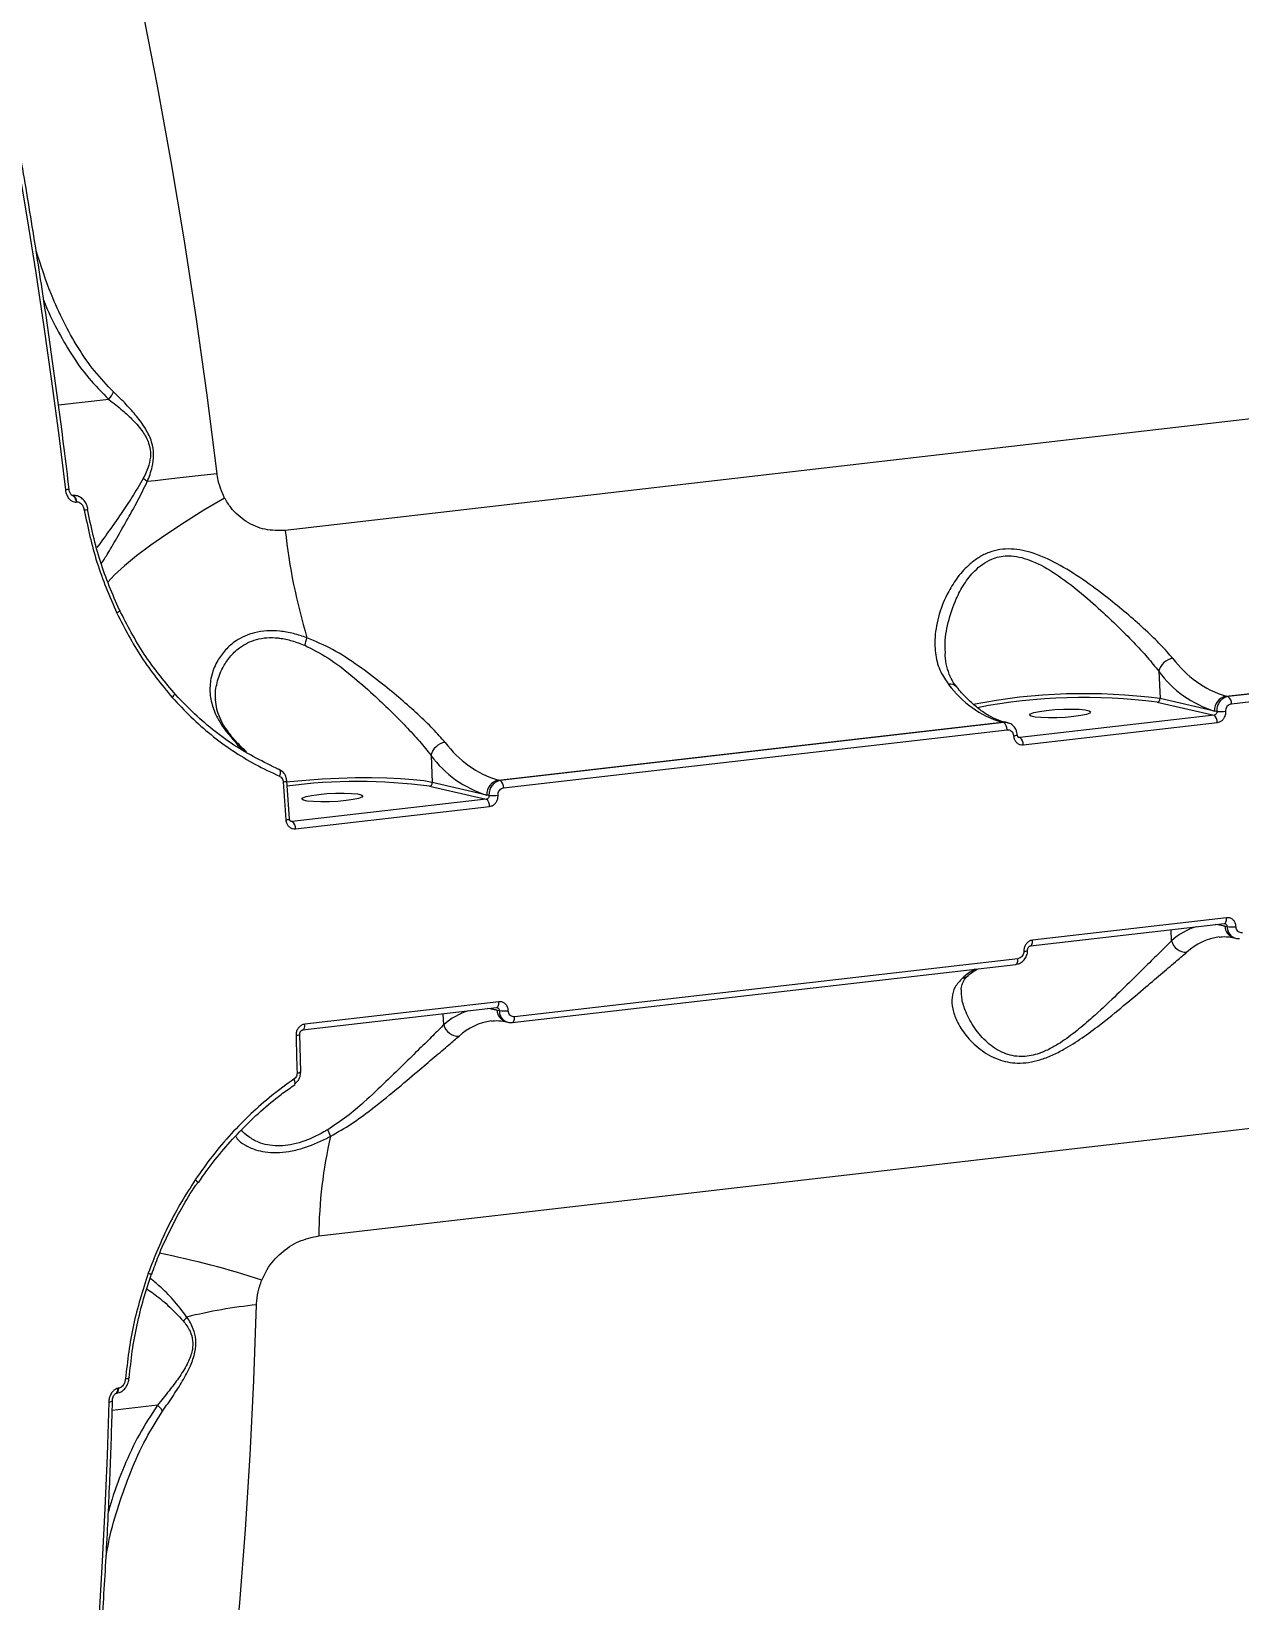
# Model space of a CAD drawing. Header units: millimetres. Extents: x -7447 to 8662, y -5576 to 6370.
# Drawn here: x 2557 to 2735, y -2158.6 to -1927.5 of the extents above; entities that cross this region are included whole.
import ezdxf

# ---------------------------------------------------------------- set-up
doc = ezdxf.new("R2010")
doc.units = ezdxf.units.MM
doc.layers.add('DiKom', color=7, linetype='Continuous')
doc.layers.add('DIKOM_ОБЪЕКТ', color=7, linetype='Continuous')
doc.styles.add('style1', font='arial.ttf', dxfattribs={"width": 0.8})
doc.dimstyles.new('1-50', dxfattribs={"dimtxt": 300, "dimasz": 200, "dimexe": 100, "dimexo": 0, "dimgap": 100, "dimtad": 1, "dimdec": 0, "dimtxsty": 'style1', "dimcen": 0, "dimclrd": 7, "dimclre": 7, "dimadec": 1, "dimazin": 2, "dimtfac": 1, "dimtdec": 0, "dimtmove": 1, "dimatfit": 3, "dimfxl": 0, "dimlwd": 25, "dimlwe": 18, "dimarcsym": 0})

# ---------------------------------------------------------------- blocks, each defined once
blk = doc.blocks.new('*D10')
at = {"color": 7, "linetype": 'Continuous', "lineweight": 18, "transparency": 16777216}
for p, q in [((-5489.75, 240.8), (-5489.75, 4573.49)), ((4778.18, -2126.78), (4778.18, 4573.49))]:
    blk.add_line(p, q, dxfattribs=at)
at = {"color": 7, "linetype": 'Continuous', "lineweight": 25, "transparency": 16777216}
blk.add_line((4578.18, 4473.49), (-5289.75, 4473.49), dxfattribs=at)
at = {"color": 7, "linetype": 'Continuous', "transparency": 16777216}
for points in [[(-5289.75, 4506.82), (-5289.75, 4440.16), (-5489.75, 4473.49)], [(4578.18, 4506.82), (4578.18, 4440.16), (4778.18, 4473.49)]]:
    blk.add_solid(points, dxfattribs=at)
at = {"layer": 'Defpoints', "color": 0, "linetype": 'Continuous', "transparency": 16777216}
for p in [(-5489.75, 4473.49), (-5489.75, 240.8), (4778.18, -2126.78)]:
    blk.add_point(p, dxfattribs=at)
at = {"color": 0, "linetype": 'Continuous', "lineweight": 15, "transparency": 16777216, "insert": (-777.31, 4726.76), "char_height": 300, "attachment_point": 5, "style": 'style1'}
blk.add_mtext('10300', dxfattribs=at)
blk = doc.blocks.new('*D11')
at = {"color": 7, "linetype": 'Continuous', "lineweight": 18, "transparency": 16777216}
for p, q in [((2045.4, 3512.26), (7772.09, 3512.26)), ((-1858.48, -4091.08), (7772.09, -4091.08))]:
    blk.add_line(p, q, dxfattribs=at)
at = {"color": 7, "linetype": 'Continuous', "lineweight": 25, "transparency": 16777216}
blk.add_line((7672.09, -3891.08), (7672.09, 3312.26), dxfattribs=at)
at = {"color": 7, "linetype": 'Continuous', "transparency": 16777216}
for points in [[(7638.76, 3312.26), (7705.42, 3312.26), (7672.09, 3512.26)], [(7638.76, -3891.08), (7705.42, -3891.08), (7672.09, -4091.08)]]:
    blk.add_solid(points, dxfattribs=at)
at = {"layer": 'Defpoints', "color": 0, "linetype": 'Continuous', "transparency": 16777216}
for p in [(2045.4, 3512.26), (7672.09, 3512.26), (-1858.48, -4091.08)]:
    blk.add_point(p, dxfattribs=at)
at = {"color": 0, "linetype": 'Continuous', "lineweight": 15, "transparency": 16777216, "insert": (7418.92, 3.22), "char_height": 300, "attachment_point": 5, "rotation": 90, "style": 'style1'}
blk.add_mtext('7600', dxfattribs=at)
blk = doc.blocks.new('*D12')
at = {"layer": 'Defpoints', "color": 0, "transparency": 16777216}
for p in [(-7446.93, 5919.72), (-7446.93, 736.93), (6905.53, -2412.68)]:
    blk.add_point(p, dxfattribs=at)
at = {"layer": 'DiKom', "color": 7, "lineweight": 18, "transparency": 16777216}
for p, q in [((-7446.93, 736.93), (-7446.93, 6019.72)), ((6905.53, -2412.68), (6905.53, 6019.72))]:
    blk.add_line(p, q, dxfattribs=at)
at = {"layer": 'DiKom', "color": 7, "lineweight": 25, "transparency": 16777216}
blk.add_line((6705.53, 5919.72), (-7246.93, 5919.72), dxfattribs=at)
at = {"layer": 'DiKom', "color": 7, "transparency": 16777216}
for points in [[(-7246.93, 5953.05), (-7246.93, 5886.39), (-7446.93, 5919.72)], [(6705.53, 5953.05), (6705.53, 5886.39), (6905.53, 5919.72)]]:
    blk.add_solid(points, dxfattribs=at)
at = {"layer": 'DiKom', "color": 0, "transparency": 16777216, "insert": (-918.31, 6173), "char_height": 300, "attachment_point": 5, "style": 'style1'}
blk.add_mtext('14300', dxfattribs=at)
blk = doc.blocks.new('*D13')
at = {"layer": 'Defpoints', "color": 0, "transparency": 16777216}
for p in [(2049.72, 5594.27), (-1141.86, -5576.35), (8561.69, -5576.35)]:
    blk.add_point(p, dxfattribs=at)
at = {"layer": 'DiKom', "color": 7, "lineweight": 18, "transparency": 16777216}
for p, q in [((2049.72, 5594.27), (8661.69, 5594.27)), ((-1141.86, -5576.35), (8661.69, -5576.35))]:
    blk.add_line(p, q, dxfattribs=at)
at = {"layer": 'DiKom', "color": 7, "lineweight": 25, "transparency": 16777216}
blk.add_line((8561.69, 5394.27), (8561.69, -5376.35), dxfattribs=at)
at = {"layer": 'DiKom', "color": 7, "transparency": 16777216}
for points in [[(8528.35, 5394.27), (8595.02, 5394.27), (8561.69, 5594.27)], [(8528.35, -5376.35), (8595.02, -5376.35), (8561.69, -5576.35)]]:
    blk.add_solid(points, dxfattribs=at)
at = {"layer": 'DiKom', "color": 0, "transparency": 16777216, "insert": (8308.52, 8.96), "char_height": 300, "attachment_point": 5, "rotation": 90, "style": 'style1'}
blk.add_mtext('11200', dxfattribs=at)

msp = doc.modelspace()

# ---------------------------------------------------------------- linework, layer by layer
at = {"layer": 'DIKOM_ОБЪЕКТ', "color": 7, "linetype": 'Continuous', "lineweight": 15}
for p, q in [((2907.14, -1964.87), (2594.43, -2000.96)), ((2568.45, -1981.66), (2561.02, -1982.51)), ((2563.15, -1995.83), (2563.07, -1995.84)), ((2563.61, -1996.78), (2563.7, -1996.77)), ((2733.03, -2025.37), (2807.19, -2016.81)), ((2807.48, -2016.88), (2733.33, -2025.44)), ((2733.82, -2026.49), (2807.97, -2017.93)), ((2723.11, -2021.71), (2723.3, -2025.72)), ((2722.88, -2026.27), (2731.25, -2028.18)), ((2731.34, -2027.56), (2723.3, -2025.72)), ((2733.33, -2025.44), (2733.03, -2025.37)), ((2731.25, -2028.18), (2702.66, -2031.48)), ((2731.65, -2027.63), (2731.34, -2027.56)), ((2585.95, -2030.52), (2585.93, -2030.5)), ((2625.82, -2037.75), (2699.97, -2029.19)), ((2700.27, -2029.25), (2626.11, -2037.81)), ((2626.6, -2038.86), (2700.76, -2030.31)), ((2699.97, -2029.19), (2700.27, -2029.25)), ((2700.81, -2029.28), (2700.51, -2029.22)), ((2703.15, -2032.54), (2731.74, -2029.24)), ((2702.66, -2031.48), (2702.45, -2031.43)), ((2702.66, -2031.48), (2702.53, -2031.47)), ((2615.9, -2034.09), (2616.09, -2038.1)), ((2595.06, -2043.44), (2594.68, -2037.86)), ((2624.13, -2039.93), (2616.09, -2038.1)), ((2626.11, -2037.81), (2625.82, -2037.75)), ((2624.04, -2040.55), (2595.45, -2043.85)), ((2615.66, -2038.64), (2624.04, -2040.55)), ((2624.44, -2040), (2624.13, -2039.93)), ((2595.94, -2044.91), (2624.53, -2041.61)), ((2595.45, -2043.85), (2595.24, -2043.8)), ((2595.45, -2043.85), (2595.31, -2043.84)), ((2704.19, -2062.16), (2732.78, -2058.86)), ((2733.11, -2058), (2704.52, -2061.3)), ((2731.77, -2058.97), (2732.85, -2059.22)), ((2725, -2061.39), (2724.92, -2059.76)), ((2732.85, -2059.22), (2733.16, -2059.29)), ((2734.19, -2060.96), (2734.48, -2061.03)), ((2627.87, -2073.44), (2702.03, -2064.88)), ((2702.36, -2064.03), (2628.21, -2072.58)), ((2625.9, -2070.37), (2597.31, -2073.67)), ((2599.38, -2104.85), (2912.08, -2068.76)), ((2596.98, -2074.53), (2625.57, -2071.23)), ((2617.78, -2073.76), (2617.71, -2072.14)), ((2624.56, -2071.35), (2625.63, -2071.59)), ((2625.63, -2071.59), (2625.94, -2071.66)), ((2596.72, -2080.67), (2596.57, -2075.14)), ((2626.97, -2073.34), (2627.27, -2073.4)), ((2627.81, -2073.43), (2627.87, -2073.44)), ((2595.58, -2082.77), (2595.87, -2082.56)), ((2595.81, -2082.46), (2595.81, -2082.46)), ((2571.44, -2125.73), (2571.44, -2125.74)), ((2569.48, -2128.04), (2569.56, -2128.03)), ((2569.89, -2127.29), (2569.82, -2127.3)), ((2575.61, -2129.78), (2568.94, -2130.55))]:
    msp.add_line(p, q, dxfattribs=at)
at = {"layer": 'DIKOM_ОБЪЕКТ', "color": 7, "linetype": 'Continuous', "lineweight": 15, "flags": 128}
for points in [[(2584.38, -1992.61), (2582.92, -1981.05), (2581.31, -1969.52), (2579.54, -1958.04), (2577.63, -1946.61), (2575.57, -1935.25), (2573.36, -1923.96), (2571.01, -1912.75), (2568.52, -1901.64), (2565.89, -1890.64), (2563.12, -1879.75), (2560.22, -1868.99), (2557.18, -1858.36), (2554.02, -1847.88)], [(2552.27, -1931.42), (2553.72, -1939.28), (2555.1, -1947.17), (2556.42, -1955.09), (2557.68, -1963.03), (2558.87, -1970.99), (2559.99, -1978.97), (2561.05, -1986.97), (2562.04, -1994.98)], [(2584.38, -1992.61), (2582.98, -1992.77), (2581.61, -1992.92), (2580.26, -1993.08), (2578.96, -1993.23), (2577.68, -1993.37), (2576.45, -1993.51), (2575.25, -1993.64), (2574.1, -1993.77)], [(2563.07, -1995.84), (2563.13, -1995.84), (2563.26, -1995.91), (2563.38, -1996.05), (2563.48, -1996.25), (2563.56, -1996.5), (2563.61, -1996.78)], [(2563.15, -1995.83), (2563.21, -1995.83), (2563.34, -1995.9), (2563.46, -1996.04), (2563.57, -1996.24), (2563.65, -1996.49), (2563.7, -1996.77)], [(2585.49, -1996.19), (2582.44, -1998), (2579.6, -1999.78), (2576.98, -2001.5), (2574.62, -2003.15), (2572.54, -2004.72), (2570.76, -2006.17), (2569.29, -2007.51), (2568.28, -2008.58)], [(2570, -2012.68), (2570.06, -2012.69), (2570.09, -2012.72), (2570.08, -2012.76), (2570.04, -2012.82), (2569.98, -2012.88), (2569.88, -2012.96), (2569.76, -2013.04), (2569.62, -2013.13)], [(2578, -2024.84), (2578.07, -2024.86), (2578.1, -2024.91), (2578.12, -2024.98), (2578.1, -2025.07), (2578.05, -2025.17), (2577.99, -2025.29), (2577.89, -2025.42), (2577.78, -2025.56)], [(2706.57, -2027.46), (2707.79, -2027.35), (2709.06, -2027.28), (2710.3, -2027.27), (2711.4, -2027.3), (2712.28, -2027.39), (2712.85, -2027.52), (2713.07, -2027.69), (2712.94, -2027.87), (2712.45, -2028.05), (2711.64, -2028.23), (2710.59, -2028.38), (2709.38, -2028.49), (2708.1, -2028.55), (2706.86, -2028.57), (2705.76, -2028.53), (2704.89, -2028.44), (2704.32, -2028.31), (2704.09, -2028.15), (2704.23, -2027.97), (2704.72, -2027.78), (2705.52, -2027.61), (2706.57, -2027.46)], [(2700.51, -2029.22), (2700.32, -2029.18), (2699.97, -2029.19)], [(2593.49, -2036.17), (2593.57, -2036.2), (2593.63, -2036.27), (2593.67, -2036.37), (2593.69, -2036.49), (2593.69, -2036.63), (2593.67, -2036.8), (2593.63, -2036.97), (2593.57, -2037.15)], [(2594.13, -2037.98), (2594.18, -2038.68), (2594.22, -2039.38), (2594.27, -2040.08), (2594.32, -2040.78), (2594.37, -2041.48), (2594.41, -2042.17), (2594.46, -2042.87), (2594.51, -2043.57)], [(2616.09, -2038.1), (2614.82, -2037.86), (2613.26, -2037.68), (2611.43, -2037.53), (2609.37, -2037.44), (2607.14, -2037.41), (2604.77, -2037.42), (2602.33, -2037.49), (2599.87, -2037.61), (2597.44, -2037.78), (2595.1, -2037.99), (2594.54, -2038.05)], [(2599.36, -2039.83), (2600.57, -2039.72), (2601.85, -2039.65), (2603.09, -2039.64), (2604.19, -2039.68), (2605.06, -2039.77), (2605.63, -2039.9), (2605.86, -2040.06), (2605.72, -2040.24), (2605.23, -2040.43), (2604.43, -2040.6), (2603.38, -2040.75), (2602.16, -2040.86), (2600.89, -2040.93), (2599.65, -2040.94), (2598.55, -2040.9), (2597.68, -2040.82), (2597.1, -2040.69), (2596.88, -2040.52), (2597.01, -2040.34), (2597.5, -2040.16), (2598.31, -2039.98), (2599.36, -2039.83)], [(2732.85, -2059.22), (2731.81, -2059.05), (2731.42, -2059.01)], [(2732.78, -2058.86), (2732.8, -2058.85), (2732.88, -2058.82), (2732.95, -2058.75), (2733.01, -2058.65), (2733.06, -2058.51), (2733.09, -2058.36), (2733.11, -2058.18), (2733.11, -2058)], [(2704.18, -2062.16), (2704.21, -2062.15), (2704.29, -2062.12), (2704.36, -2062.05), (2704.42, -2061.94), (2704.47, -2061.81), (2704.5, -2061.66), (2704.52, -2061.48), (2704.52, -2061.3)], [(2702.03, -2064.88), (2702.05, -2064.88), (2702.13, -2064.84), (2702.2, -2064.77), (2702.26, -2064.67), (2702.31, -2064.54), (2702.34, -2064.38), (2702.36, -2064.21), (2702.36, -2064.03)], [(2625.57, -2071.23), (2625.58, -2071.23), (2625.66, -2071.19), (2625.73, -2071.12), (2625.8, -2071.02), (2625.84, -2070.89), (2625.88, -2070.73), (2625.9, -2070.56), (2625.9, -2070.37)], [(2625.63, -2071.59), (2624.6, -2071.42), (2624.21, -2071.39)], [(2627.87, -2073.44), (2627.89, -2073.43), (2627.97, -2073.4), (2628.04, -2073.33), (2628.1, -2073.23), (2628.15, -2073.1), (2628.19, -2072.94), (2628.21, -2072.77), (2628.21, -2072.58)], [(2596.97, -2074.53), (2596.99, -2074.53), (2597.07, -2074.49), (2597.14, -2074.42), (2597.2, -2074.32), (2597.25, -2074.19), (2597.29, -2074.03), (2597.31, -2073.86), (2597.31, -2073.67)], [(2596.02, -2075.31), (2596.04, -2076), (2596.06, -2076.7), (2596.08, -2077.39), (2596.1, -2078.08), (2596.11, -2078.77), (2596.13, -2079.47), (2596.15, -2080.16), (2596.17, -2080.85)], [(2595.81, -2082.46), (2595.82, -2082.45), (2595.86, -2082.4), (2595.87, -2082.32), (2595.86, -2082.21), (2595.82, -2082.08), (2595.77, -2081.94), (2595.7, -2081.79)], [(2556.82, -2299.53), (2559.87, -2291.7), (2562.79, -2283.62), (2565.57, -2275.29), (2568.22, -2266.72), (2570.73, -2257.91), (2573.1, -2248.88), (2575.32, -2239.63), (2577.4, -2230.17), (2579.33, -2220.51), (2581.11, -2210.66), (2582.74, -2200.63), (2584.22, -2190.43), (2585.55, -2180.06), (2586.72, -2169.54), (2587.73, -2158.88), (2588.59, -2148.08), (2589.28, -2137.16), (2589.82, -2126.13), (2590.21, -2114.99)], [(2571.44, -2125.74), (2571.42, -2125.77), (2571.37, -2125.81), (2571.29, -2125.85), (2571.18, -2125.88), (2571.05, -2125.9), (2570.89, -2125.91)], [(2569.48, -2128.04), (2569.53, -2128.03), (2569.64, -2127.94), (2569.73, -2127.78), (2569.79, -2127.56), (2569.82, -2127.3)], [(2569.56, -2128.03), (2569.61, -2128.02), (2569.72, -2127.93), (2569.81, -2127.77), (2569.87, -2127.55), (2569.89, -2127.29)], [(2568.43, -2129.36), (2568.18, -2137.21), (2567.86, -2145.01), (2567.47, -2152.77), (2567.01, -2160.48), (2566.47, -2168.13), (2565.87, -2175.72), (2565.19, -2183.26), (2564.45, -2190.73)], [(2568.98, -2129.13), (2568.97, -2129.16), (2568.93, -2129.21), (2568.85, -2129.26), (2568.73, -2129.3), (2568.59, -2129.34), (2568.43, -2129.36)]]:
    msp.add_lwpolyline(points, dxfattribs=at)
at = {"layer": 'DIKOM_ОБЪЕКТ', "color": 7, "linetype": 'Continuous', "lineweight": 15}
for centre, radius, start, end in [((2566.33, -1979.64), 2.92, 316.4207, 341.8697), ((2571.73, -1996.33), 3.49, 47.1955, 59.5876), ((2563.69, -2007.82), 12.94, 94.8114, 97.303), ((2564.2, -1993.92), 4.09, 278.58, 286.4953), ((2680.62, -1991.79), 86.67, 186.0719, 196.7485), ((2589.79, -2015.01), 8.03, 339.0782, 347.3799), ((2725.53, -2022.26), 2.48, 97.6996, 167.1944), ((2735.93, -2012.38), 15.86, 216.0724, 253.1757), ((2737.4, -2010.91), 15.1, 216.0728, 253.1769), ((2692.37, -2024.97), 1.37, 42.2868, 99.8019), ((2704.35, -2014.73), 15.11, 216.073, 253.1742), ((2712.18, -2110.11), 85.11, 82.4958, 101.115), ((2712.1, -2108.37), 82.81, 82.5191, 100.9336), ((2722.79, -2025.76), 0.513, 279.904, 4.5724), ((2733.38, -2027.39), 2.05, 99.9001, 184.569), ((2732.65, -2026.4), 1.17, 355.3451, 54.7776), ((2730.57, -2029.14), 1.17, 355.1947, 54.7156), ((2732.13, -2020.94), 6.7, 265.943, 277.403), ((2585.07, -2031.17), 1.1, 37.9359, 70.8883), ((2699.59, -2030.21), 1.17, 355.3511, 54.7716), ((2701.75, -2030.06), 1.14, 268.5991, 297.4288), ((2618.31, -2034.64), 2.48, 97.706, 167.188), ((2630.19, -2023.29), 15.1, 216.0716, 253.1781), ((2701.98, -2032.44), 1.18, 355.2226, 54.6877), ((2628.71, -2024.75), 15.86, 216.0703, 253.1777), ((2594.14, -2036.72), 1.26, 269.325, 295.3288), ((2605.05, -2117.05), 79.12, 82.2875, 97.539), ((2615.58, -2038.14), 0.513, 279.8999, 4.5765), ((2626.17, -2039.77), 2.05, 99.9001, 184.569), ((2625.44, -2038.77), 1.17, 355.3467, 54.7643), ((2623.36, -2041.51), 1.18, 355.2139, 54.6867), ((2624.91, -2033.31), 6.71, 265.9465, 277.3994), ((2594.53, -2042.45), 1.13, 268.4789, 297.7081), ((2594.77, -2044.81), 1.17, 355.1947, 54.7156), ((2731.55, -2068.73), 9.84, 107.3354, 131.7791), ((2733.19, -2069.55), 8.8, 97.6233, 132.4435), ((2734.67, -2059.2), 1.82, 180.4832, 254.6741), ((2733.94, -2055.25), 4.11, 259.0523, 277.8313), ((2703.3, -2062.17), 0.77, 265.0143, 308.9929), ((2727.11, -2060.89), 2.18, 193.3422, 273.6349), ((2700.86, -2074.47), 10.11, 118.2324, 131.2958), ((2694.03, -2065.34), 1.55, 276.1216, 310.2353), ((2624.34, -2081.1), 9.84, 107.335, 131.7795), ((2627.46, -2071.58), 1.82, 180.4954, 254.6681), ((2626.72, -2067.63), 4.1, 259.0332, 277.8505), ((2596.08, -2074.55), 0.76, 264.8592, 309.4514), ((2619.9, -2073.26), 2.18, 193.3507, 273.6226), ((2625.97, -2081.91), 8.79, 97.5967, 132.4701), ((2596.24, -2080.13), 0.726, 264.3586, 311.3464), ((2666.14, -2105.32), 66.77, 166.885, 179.5999), ((2590.1, -2094.59), 11.87, 21.8618, 26.9294), ((2580.72, -2097.41), 0.926, 28.5465, 61.9885), ((2549.97, -2236.52), 131.69, 71.8591, 78.6522), ((2574.83, -2109), 1.47, 246.6584, 266.5615), ((2577.65, -2115.1), 2.86, 307.5747, 323.5508), ((2598.84, -2193.99), 79.47, 96.2401, 103.752)]:
    msp.add_arc(centre, radius, start, end, dxfattribs=at)
for points, knots in [([(2562.6, -1994.92), (2562.36, -1992.91), (2561.65, -1987.1), (2560.38, -1977.49), (2558.74, -1966.11), (2556.96, -1954.77), (2555.09, -1943.68), (2553.68, -1935.91), (2552.93, -1931.91), (2552.84, -1931.44)], [0, 0, 0, 0, 0.093999, 0.272592, 0.451188, 0.629783, 0.808384, 0.977583, 1, 1, 1, 1]), ([(2569.11, -1980.55), (2568.16, -1979.55), (2566.24, -1977.55), (2563.84, -1974.04), (2561.74, -1970.26), (2559.59, -1965.54), (2558.43, -1961.94), (2557.72, -1959.77)], [0, 0, 0, 0, 0.177166, 0.354462, 0.537569, 0.720727, 1, 1, 1, 1]), ([(2558.86, -1967.09), (2558.89, -1967.19), (2559.41, -1968.66), (2560.77, -1971.31), (2562.88, -1975.07), (2565.39, -1978.6), (2567.43, -1980.64), (2568.45, -1981.66)], [0, 0, 0, 0, 0.017662, 0.259908, 0.502098, 0.751147, 1, 1, 1, 1]), ([(2568.45, -1981.66), (2569.12, -1982.19), (2570.3, -1983.13), (2572.01, -1984.7), (2573.39, -1986.25), (2574.31, -1987.88), (2574.56, -1989.08), (2574.59, -1990.19), (2574.34, -1991.62), (2573.81, -1992.7), (2573.5, -1993.32)], [0, 0, 0, 0, 0.201067, 0.356602, 0.514895, 0.638466, 0.72175, 0.744939, 0.851263, 1, 1, 1, 1]), ([(2574.1, -1993.77), (2574.38, -1993.07), (2574.87, -1991.84), (2575.12, -1989.79), (2574.8, -1987.82), (2573.86, -1985.88), (2572.53, -1984.09), (2570.89, -1982.27), (2569.75, -1981.16), (2569.11, -1980.55)], [0, 0, 0, 0, 0.149118, 0.259639, 0.371676, 0.498785, 0.650825, 0.806966, 1, 1, 1, 1]), ([(2573.5, -1993.32), (2572.96, -1994.24), (2571.87, -1996.1), (2570.09, -1998.7), (2568.3, -2001.29), (2567.23, -2002.75), (2566.68, -2003.49)], [0, 0, 0, 0, 0.219372, 0.442327, 0.71871, 1, 1, 1, 1]), ([(2567.33, -2005.89), (2567.6, -2005.45), (2568.26, -2004.41), (2569.58, -2002.14), (2571.12, -1999.45), (2572.69, -1996.67), (2573.63, -1994.74), (2574.1, -1993.77)], [0, 0, 0, 0, 0.16882, 0.400191, 0.636665, 0.817011, 1, 1, 1, 1]), ([(2585.49, -1996.19), (2585.08, -1995.24), (2584.63, -1994.19), (2584.43, -1992.94), (2584.4, -1992.72), (2584.38, -1992.61)], [0, 0, 0, 0, 0.821796, 0.907913, 1, 1, 1, 1]), ([(2562.04, -1994.98), (2562.09, -1995.23), (2562.19, -1995.7), (2562.52, -1996.27), (2562.91, -1996.62), (2563.29, -1996.78), (2563.51, -1996.78), (2563.61, -1996.78)], [0, 0, 0, 0, 0.279178, 0.529372, 0.721649, 0.879462, 1, 1, 1, 1]), ([(2563.08, -1995.84), (2563.08, -1995.84), (2563.07, -1995.83), (2563.03, -1995.81), (2562.95, -1995.75), (2562.84, -1995.62), (2562.71, -1995.38), (2562.62, -1995.12), (2562.61, -1994.95), (2562.61, -1994.92)], [0, 0, 0, 0, 0.068036, 0.144744, 0.254132, 0.38505, 0.599855, 0.916559, 1, 1, 1, 1]), ([(2565.35, -1997.84), (2565.34, -1997.75), (2565.28, -1997.35), (2564.98, -1996.74), (2564.44, -1996.16), (2563.84, -1995.87), (2563.38, -1995.77), (2563.17, -1995.83), (2563.15, -1995.84)], [0, 0, 0, 0, 0.081459, 0.36965, 0.597676, 0.796485, 0.982772, 1, 1, 1, 1]), ([(2594.43, -2000.96), (2593.43, -2000.98), (2591.44, -2001.01), (2588.64, -1999.79), (2586.63, -1998.07), (2585.79, -1996.68), (2585.49, -1996.19)], [0, 0, 0, 0, 0.288563, 0.571636, 0.847045, 1, 1, 1, 1]), ([(2563.7, -1996.77), (2563.75, -1996.76), (2563.9, -1996.76), (2564.15, -1996.85), (2564.44, -1997.09), (2564.69, -1997.47), (2564.77, -1997.79), (2564.81, -1997.96)], [0, 0, 0, 0, 0.101089, 0.261317, 0.460656, 0.726508, 1, 1, 1, 1]), ([(2564.81, -1997.96), (2565.36, -2000.55), (2566.46, -2005.81), (2568.56, -2010.67), (2569.62, -2013.13)], [0, 0, 0, 0, 0.493869, 1, 1, 1, 1]), ([(2570, -2012.68), (2568.99, -2010.33), (2566.93, -2005.58), (2565.84, -2000.44), (2565.29, -1997.84)], [0, 0, 0, 0, 0.493819, 1, 1, 1, 1]), ([(2725.19, -2019.81), (2724.62, -2019.15), (2723.48, -2017.84), (2721.22, -2015.68), (2718.72, -2013.44), (2715.78, -2011.03), (2712.44, -2008.49), (2708.71, -2006.08), (2704.99, -2004.29), (2701.91, -2003.61), (2699.69, -2003.74), (2698.08, -2004.16), (2696.6, -2004.89), (2695.01, -2006.08), (2693.46, -2007.77), (2691.88, -2010.28), (2690.65, -2013.29), (2690.06, -2016.5), (2690.17, -2019.35), (2690.81, -2021.72), (2691.72, -2023.02), (2692.14, -2023.62)], [0, 0, 0, 0, 0.055476, 0.111026, 0.166498, 0.222006, 0.290026, 0.357964, 0.422678, 0.477407, 0.505249, 0.533096, 0.562712, 0.592376, 0.64043, 0.688582, 0.760328, 0.832063, 0.891, 0.949867, 1, 1, 1, 1]), ([(2691.71, -2019.11), (2691.68, -2018.73), (2691.55, -2017.25), (2692.01, -2014.5), (2693.02, -2011.42), (2694.38, -2008.84), (2695.72, -2007.11), (2697.14, -2005.89), (2698.68, -2005.01), (2700.18, -2004.69), (2701.69, -2004.72), (2702.93, -2004.93), (2705.16, -2005.69), (2708.04, -2007.36), (2711.41, -2009.9), (2714.44, -2012.57), (2717.11, -2015.1), (2719.41, -2017.43), (2721.5, -2019.68), (2722.57, -2021.04), (2723.11, -2021.71)], [0, 0, 0, 0, 0.029523, 0.114811, 0.200093, 0.256056, 0.311879, 0.345196, 0.37843, 0.426692, 0.439549, 0.470128, 0.500772, 0.575116, 0.655354, 0.735704, 0.801948, 0.868156, 0.93412, 1, 1, 1, 1]), ([(2578, -2024.84), (2576.49, -2023), (2573.43, -2019.29), (2571.15, -2014.9), (2570, -2012.68)], [0, 0, 0, 0, 0.494166, 1, 1, 1, 1]), ([(2569.62, -2013.13), (2570.76, -2015.35), (2573.08, -2019.84), (2576.2, -2023.64), (2577.78, -2025.56)], [0, 0, 0, 0, 0.494181, 1, 1, 1, 1]), ([(2597.62, -2016.77), (2596.96, -2016.55), (2595.63, -2016.11), (2593.63, -2015.75), (2591.7, -2015.7), (2589.41, -2016.05), (2587.29, -2017.03), (2585.57, -2018.52), (2584.33, -2020.22), (2583.51, -2022.21), (2583.23, -2024.43), (2583.57, -2026.67), (2584.35, -2028.58), (2585.13, -2029.71), (2585.43, -2030.14)], [0, 0, 0, 0, 0.061059, 0.122044, 0.183619, 0.245187, 0.354856, 0.436923, 0.519099, 0.622818, 0.726594, 0.831091, 0.935579, 1, 1, 1, 1]), ([(2584.2, -2025.94), (2584.18, -2025.84), (2584.06, -2024.99), (2584.34, -2023.37), (2585.04, -2021.34), (2586.19, -2019.59), (2587.76, -2018.05), (2589.68, -2017.06), (2591.7, -2016.71), (2592.89, -2016.74), (2594.14, -2016.89), (2595.45, -2017.17), (2596.67, -2017.64), (2597.29, -2017.88)], [0, 0, 0, 0, 0.019275, 0.160357, 0.305144, 0.415365, 0.528415, 0.674592, 0.748951, 0.82599, 0.837079, 0.917421, 1, 1, 1, 1]), ([(2617.98, -2032.18), (2617.41, -2031.53), (2616.27, -2030.22), (2614.01, -2028.05), (2611.5, -2025.82), (2608.57, -2023.4), (2605.23, -2020.88), (2601.53, -2018.42), (2598.9, -2017.31), (2597.62, -2016.77)], [0, 0, 0, 0, 0.131659, 0.263494, 0.395143, 0.526876, 0.688294, 0.849536, 1, 1, 1, 1]), ([(2597.29, -2017.88), (2598.44, -2018.47), (2600.86, -2019.7), (2604.19, -2022.29), (2607.23, -2024.94), (2609.9, -2027.47), (2612.2, -2029.8), (2614.28, -2032.05), (2615.36, -2033.41), (2615.9, -2034.09)], [0, 0, 0, 0, 0.146379, 0.307582, 0.469012, 0.6021, 0.735116, 0.867643, 1, 1, 1, 1]), ([(2693.41, -2024.04), (2693.3, -2023.92), (2692.87, -2023.44), (2692.35, -2022.45), (2691.87, -2021.01), (2691.65, -2019.88), (2691.66, -2019.21), (2691.66, -2019.12)], [0, 0, 0, 0, 0.091407, 0.365483, 0.656613, 0.957915, 1, 1, 1, 1]), ([(2700.51, -2029.22), (2700.29, -2029.16), (2699.61, -2028.98), (2698.43, -2028.47), (2696.97, -2027.57), (2695.52, -2026.37), (2694.32, -2025.16), (2693.61, -2024.33), (2693.38, -2024.05)], [0, 0, 0, 0, 0.102489, 0.310679, 0.512472, 0.709925, 0.905702, 1, 1, 1, 1]), ([(2577.78, -2025.56), (2578.69, -2026.53), (2580.5, -2028.48), (2583.47, -2031.08), (2586.64, -2033.42), (2590, -2035.48), (2592.38, -2036.59), (2593.57, -2037.15)], [0, 0, 0, 0, 0.197839, 0.3955, 0.593167, 0.79659, 1, 1, 1, 1]), ([(2593.49, -2036.17), (2591.24, -2035.06), (2587.83, -2033.39), (2583.68, -2030.3), (2580.7, -2027.73), (2578.89, -2025.79), (2578, -2024.84)], [0, 0, 0, 0, 0.39517, 0.598671, 0.802161, 1, 1, 1, 1]), ([(2585.98, -2030.51), (2585.83, -2030.32), (2585.33, -2029.7), (2584.79, -2028.61), (2584.3, -2027.27), (2584.22, -2026.38), (2584.17, -2025.93)], [0, 0, 0, 0, 0.123702, 0.410156, 0.706566, 1, 1, 1, 1]), ([(2733.33, -2025.44), (2733.2, -2025.46), (2732.87, -2025.53), (2732.38, -2025.82), (2731.95, -2026.32), (2731.67, -2026.95), (2731.66, -2027.4), (2731.65, -2027.63)], [0, 0, 0, 0, 0.140733, 0.355443, 0.570288, 0.785123, 1, 1, 1, 1]), ([(2732.99, -2027.59), (2732.99, -2027.48), (2733, -2027.25), (2733.13, -2026.93), (2733.34, -2026.68), (2733.59, -2026.53), (2733.75, -2026.5), (2733.82, -2026.49)], [0, 0, 0, 0, 0.215148, 0.430127, 0.645003, 0.85951, 1, 1, 1, 1]), ([(2731.65, -2027.63), (2731.65, -2027.69), (2731.65, -2027.8), (2731.59, -2027.96), (2731.49, -2028.08), (2731.37, -2028.16), (2731.29, -2028.17), (2731.25, -2028.18)], [0, 0, 0, 0, 0.215315, 0.430556, 0.645276, 0.85947, 1, 1, 1, 1]), ([(2731.74, -2029.24), (2731.84, -2029.22), (2732.09, -2029.17), (2732.46, -2028.95), (2732.77, -2028.57), (2732.98, -2028.1), (2732.99, -2027.76), (2732.99, -2027.59)], [0, 0, 0, 0, 0.140639, 0.355097, 0.569812, 0.784841, 1, 1, 1, 1]), ([(2585.43, -2030.14), (2586.28, -2031.24), (2587.33, -2032.6), (2588.44, -2033.39), (2588.64, -2033.53)], [0, 0, 0, 0, 0.81516, 1, 1, 1, 1]), ([(2588.72, -2033.59), (2588.3, -2033.19), (2587.44, -2032.36), (2586.5, -2031.29), (2586.01, -2030.58), (2585.95, -2030.49)], [0, 0, 0, 0, 0.451823, 0.933078, 1, 1, 1, 1]), ([(2700.89, -2029.31), (2700.88, -2029.31), (2700.69, -2029.21), (2700.48, -2029.23), (2700.27, -2029.25)], [0, 0, 0, 0, 0.043641, 1, 1, 1, 1]), ([(2700.76, -2030.31), (2700.86, -2030.3), (2701.06, -2030.3), (2701.34, -2030.44), (2701.56, -2030.67), (2701.69, -2030.94), (2701.71, -2031.13), (2701.72, -2031.2)], [0, 0, 0, 0, 0.214232, 0.428671, 0.643145, 0.858099, 1, 1, 1, 1]), ([(2702.25, -2031.07), (2702.23, -2030.85), (2702.17, -2030.37), (2701.75, -2029.78), (2701.28, -2029.41), (2700.98, -2029.35), (2700.89, -2029.34)], [0, 0, 0, 0, 0.276636, 0.602137, 0.888764, 1, 1, 1, 1]), ([(2701.72, -2031.2), (2701.73, -2031.31), (2701.77, -2031.58), (2701.95, -2031.99), (2702.28, -2032.33), (2702.7, -2032.54), (2703, -2032.54), (2703.15, -2032.54)], [0, 0, 0, 0, 0.14185, 0.356786, 0.571317, 0.785699, 1, 1, 1, 1]), ([(2702.53, -2031.46), (2702.51, -2031.46), (2702.46, -2031.46), (2702.37, -2031.38), (2702.3, -2031.24), (2702.27, -2031.13), (2702.27, -2031.07), (2702.27, -2031.07)], [0, 0, 0, 0, 0.216797, 0.570463, 0.784224, 0.998228, 1, 1, 1, 1]), ([(2594.66, -2037.86), (2594.63, -2037.64), (2594.57, -2037.16), (2594.15, -2036.56), (2593.66, -2036.21), (2593.35, -2036.12), (2593.25, -2036.09)], [0, 0, 0, 0, 0.269931, 0.59082, 0.871247, 1, 1, 1, 1]), ([(2593.57, -2037.15), (2593.66, -2037.2), (2593.84, -2037.3), (2594.03, -2037.57), (2594.11, -2037.81), (2594.12, -2037.95), (2594.13, -2037.98)], [0, 0, 0, 0, 0.305823, 0.611625, 0.918096, 1, 1, 1, 1]), ([(2626.11, -2037.81), (2625.98, -2037.84), (2625.65, -2037.9), (2625.16, -2038.2), (2624.73, -2038.7), (2624.46, -2039.33), (2624.44, -2039.78), (2624.44, -2040)], [0, 0, 0, 0, 0.140713, 0.355457, 0.570302, 0.785186, 1, 1, 1, 1]), ([(2624.44, -2040), (2624.44, -2040.06), (2624.44, -2040.17), (2624.38, -2040.33), (2624.27, -2040.46), (2624.15, -2040.53), (2624.07, -2040.55), (2624.04, -2040.55)], [0, 0, 0, 0, 0.215563, 0.430639, 0.645415, 0.859603, 1, 1, 1, 1]), ([(2624.53, -2041.61), (2624.63, -2041.59), (2624.88, -2041.55), (2625.24, -2041.32), (2625.56, -2040.95), (2625.76, -2040.47), (2625.77, -2040.13), (2625.78, -2039.96)], [0, 0, 0, 0, 0.140613, 0.355081, 0.569867, 0.784849, 1, 1, 1, 1]), ([(2625.78, -2039.96), (2625.78, -2039.85), (2625.78, -2039.62), (2625.92, -2039.31), (2626.13, -2039.06), (2626.37, -2038.91), (2626.54, -2038.88), (2626.6, -2038.86)], [0, 0, 0, 0, 0.215147, 0.430132, 0.645004, 0.85948, 1, 1, 1, 1]), ([(2594.51, -2043.57), (2594.52, -2043.68), (2594.55, -2043.96), (2594.74, -2044.36), (2595.07, -2044.7), (2595.49, -2044.91), (2595.79, -2044.91), (2595.94, -2044.91)], [0, 0, 0, 0, 0.141772, 0.356717, 0.571342, 0.785737, 1, 1, 1, 1]), ([(2595.31, -2043.84), (2595.29, -2043.83), (2595.25, -2043.83), (2595.16, -2043.76), (2595.09, -2043.61), (2595.06, -2043.5), (2595.06, -2043.44), (2595.06, -2043.44)], [0, 0, 0, 0, 0.216785, 0.570417, 0.784296, 0.998288, 1, 1, 1, 1]), ([(2732.78, -2058.86), (2732.78, -2058.86), (2732.81, -2058.85), (2732.83, -2058.86), (2732.84, -2058.86)], [0, 0, 0, 0, 0.126428, 1, 1, 1, 1]), ([(2732.84, -2058.86), (2732.85, -2058.86), (2732.9, -2058.86), (2733, -2058.92), (2733.1, -2059.03), (2733.15, -2059.16), (2733.16, -2059.25), (2733.16, -2059.29)], [0, 0, 0, 0, 0.03266, 0.296272, 0.56052, 0.825027, 1, 1, 1, 1]), ([(2734.5, -2059.33), (2734.49, -2059.22), (2734.46, -2058.94), (2734.29, -2058.55), (2733.98, -2058.21), (2733.57, -2058), (2733.26, -2058), (2733.11, -2058)], [0, 0, 0, 0, 0.141842, 0.356701, 0.571356, 0.785716, 1, 1, 1, 1]), ([(2704.52, -2061.3), (2704.42, -2061.32), (2704.18, -2061.36), (2703.8, -2061.59), (2703.47, -2061.96), (2703.26, -2062.43), (2703.24, -2062.77), (2703.23, -2062.94)], [0, 0, 0, 0, 0.14063, 0.35511, 0.569878, 0.784897, 1, 1, 1, 1]), ([(2732.01, -2060.87), (2732.16, -2060.84), (2732.72, -2060.74), (2733.45, -2060.81), (2734.04, -2060.93), (2734.19, -2060.96)], [0, 0, 0, 0, 0.214132, 0.803965, 1, 1, 1, 1]), ([(2733.16, -2059.29), (2733.17, -2059.44), (2733.21, -2059.8), (2733.45, -2060.33), (2733.86, -2060.79), (2734.23, -2060.94), (2734.41, -2061.01)], [0, 0, 0, 0, 0.181436, 0.456319, 0.731003, 1, 1, 1, 1]), ([(2734.41, -2061.01), (2734.42, -2061.01), (2734.6, -2061.1), (2734.81, -2061.08), (2735.02, -2061.06)], [0, 0, 0, 0, 0.02035, 1, 1, 1, 1]), ([(2735.42, -2060.21), (2735.32, -2060.21), (2735.12, -2060.21), (2734.85, -2060.07), (2734.64, -2059.85), (2734.52, -2059.58), (2734.51, -2059.4), (2734.5, -2059.33)], [0, 0, 0, 0, 0.214214, 0.428555, 0.643154, 0.85808, 1, 1, 1, 1]), ([(2694.19, -2066.88), (2693.79, -2067.31), (2692.98, -2068.17), (2692.57, -2069.73), (2692.67, -2071.41), (2693.33, -2073.31), (2694.61, -2075.37), (2696.63, -2077.39), (2699.18, -2078.92), (2701.77, -2079.49), (2703.93, -2079.34), (2705.65, -2078.95), (2707.4, -2078.28), (2709.5, -2077.21), (2711.85, -2075.7), (2714.81, -2073.51), (2717.98, -2070.93), (2721.08, -2068.3), (2723.71, -2066.07), (2725.78, -2064.32), (2726.79, -2063.46), (2727.25, -2063.06)], [0, 0, 0, 0, 0.055477, 0.111026, 0.166498, 0.222006, 0.290023, 0.357963, 0.422678, 0.477406, 0.505246, 0.533094, 0.562709, 0.592375, 0.64043, 0.688581, 0.760324, 0.832062, 0.890999, 0.949867, 1, 1, 1, 1]), ([(2725, -2061.39), (2724.57, -2061.82), (2723.63, -2062.75), (2721.75, -2064.6), (2719.38, -2066.94), (2716.58, -2069.69), (2713.75, -2072.36), (2711.08, -2074.65), (2708.99, -2076.21), (2707.09, -2077.32), (2705.25, -2078.13), (2703.67, -2078.45), (2702.26, -2078.44), (2701.17, -2078.26), (2699.39, -2077.6), (2697.46, -2076.16), (2695.69, -2073.97), (2694.6, -2071.77), (2694.07, -2070.06), (2694.07, -2069.21), (2694.07, -2068.95)], [0, 0, 0, 0, 0.059336, 0.128601, 0.19975, 0.283907, 0.37028, 0.425592, 0.482032, 0.514862, 0.548574, 0.596827, 0.60968, 0.639785, 0.670898, 0.745223, 0.824409, 0.905767, 0.971407, 1, 1, 1, 1]), ([(2702.03, -2064.86), (2702.22, -2064.83), (2702.63, -2064.76), (2703.18, -2064.36), (2703.6, -2063.76), (2703.8, -2063.19), (2703.77, -2062.85), (2703.76, -2062.77)], [0, 0, 0, 0, 0.190838, 0.422001, 0.663603, 0.915548, 1, 1, 1, 1]), ([(2703.23, -2062.94), (2703.22, -2063.05), (2703.21, -2063.27), (2703.06, -2063.59), (2702.84, -2063.84), (2702.6, -2063.98), (2702.43, -2064.01), (2702.36, -2064.03)], [0, 0, 0, 0, 0.215182, 0.430156, 0.644966, 0.859451, 1, 1, 1, 1]), ([(2703.78, -2062.76), (2703.78, -2062.76), (2703.78, -2062.7), (2703.79, -2062.58), (2703.85, -2062.43), (2703.94, -2062.3), (2704.04, -2062.21), (2704.13, -2062.16), (2704.17, -2062.16), (2704.19, -2062.16)], [0, 0, 0, 0, 0.02787, 0.183641, 0.344818, 0.506094, 0.675821, 0.862183, 1, 1, 1, 1]), ([(2695.04, -2066.51), (2695.24, -2066.34), (2695.72, -2065.94), (2696.2, -2065.67), (2696.47, -2065.52)], [0, 0, 0, 0, 0.431722, 1, 1, 1, 1]), ([(2694.04, -2068.95), (2694.03, -2068.78), (2693.99, -2068.28), (2694.18, -2067.65), (2694.49, -2067.03), (2694.91, -2066.65), (2695.06, -2066.51)], [0, 0, 0, 0, 0.158978, 0.476033, 0.815128, 1, 1, 1, 1]), ([(2627.29, -2071.7), (2627.28, -2071.59), (2627.25, -2071.32), (2627.08, -2070.92), (2626.76, -2070.58), (2626.35, -2070.37), (2626.05, -2070.37), (2625.9, -2070.37)], [0, 0, 0, 0, 0.141843, 0.356701, 0.571357, 0.785693, 1, 1, 1, 1]), ([(2625.57, -2071.23), (2625.57, -2071.23), (2625.6, -2071.22), (2625.61, -2071.23), (2625.63, -2071.24)], [0, 0, 0, 0, 0.126642, 1, 1, 1, 1]), ([(2625.63, -2071.24), (2625.63, -2071.24), (2625.69, -2071.24), (2625.78, -2071.3), (2625.88, -2071.41), (2625.94, -2071.54), (2625.94, -2071.63), (2625.94, -2071.66)], [0, 0, 0, 0, 0.032717, 0.296387, 0.560402, 0.824968, 1, 1, 1, 1]), ([(2625.94, -2071.66), (2625.96, -2071.81), (2625.99, -2072.17), (2626.23, -2072.7), (2626.65, -2073.17), (2627.02, -2073.31), (2627.2, -2073.38)], [0, 0, 0, 0, 0.18143, 0.456274, 0.731051, 1, 1, 1, 1]), ([(2628.21, -2072.58), (2628.11, -2072.59), (2627.91, -2072.59), (2627.63, -2072.45), (2627.42, -2072.22), (2627.31, -2071.96), (2627.29, -2071.77), (2627.29, -2071.7)], [0, 0, 0, 0, 0.214218, 0.428564, 0.643166, 0.858105, 1, 1, 1, 1]), ([(2597.31, -2073.67), (2597.21, -2073.69), (2596.96, -2073.74), (2596.59, -2073.96), (2596.26, -2074.33), (2596.04, -2074.8), (2596.02, -2075.14), (2596.02, -2075.31)], [0, 0, 0, 0, 0.140604, 0.355072, 0.569827, 0.784833, 1, 1, 1, 1]), ([(2596.57, -2075.14), (2596.57, -2075.13), (2596.56, -2075.08), (2596.58, -2074.96), (2596.64, -2074.81), (2596.72, -2074.67), (2596.83, -2074.58), (2596.92, -2074.54), (2596.96, -2074.54), (2596.97, -2074.53)], [0, 0, 0, 0, 0.027925, 0.183658, 0.344822, 0.506086, 0.6758, 0.862052, 1, 1, 1, 1]), ([(2617.78, -2073.76), (2617.34, -2074.21), (2616.39, -2075.15), (2614.47, -2077.04), (2612.09, -2079.38), (2609.28, -2082.14), (2606.36, -2084.88), (2603.52, -2087.35), (2601.64, -2088.59), (2600.68, -2089.21)], [0, 0, 0, 0, 0.12271, 0.262463, 0.40602, 0.574928, 0.748264, 0.872371, 1, 1, 1, 1]), ([(2624.79, -2073.24), (2624.94, -2073.21), (2625.51, -2073.11), (2626.23, -2073.19), (2626.83, -2073.31), (2626.97, -2073.34)], [0, 0, 0, 0, 0.214126, 0.803982, 1, 1, 1, 1]), ([(2627.2, -2073.38), (2627.2, -2073.39), (2627.39, -2073.47), (2627.6, -2073.45), (2627.81, -2073.43)], [0, 0, 0, 0, 0.020018, 1, 1, 1, 1]), ([(2601.12, -2090.17), (2602.15, -2089.58), (2604.23, -2088.4), (2607.4, -2086.02), (2610.68, -2083.38), (2613.79, -2080.74), (2616.43, -2078.51), (2618.53, -2076.72), (2619.56, -2075.84), (2620.04, -2075.43)], [0, 0, 0, 0, 0.128153, 0.25674, 0.426815, 0.596877, 0.73731, 0.87757, 1, 1, 1, 1]), ([(2595.7, -2081.79), (2594.6, -2082.57), (2592.41, -2084.14), (2589.34, -2086.85), (2586.41, -2089.82), (2583.65, -2093.06), (2581.99, -2095.41), (2581.16, -2096.59)], [0, 0, 0, 0, 0.197685, 0.395388, 0.59309, 0.796543, 1, 1, 1, 1]), ([(2596.17, -2080.85), (2596.16, -2080.96), (2596.15, -2081.19), (2596, -2081.5), (2595.83, -2081.69), (2595.72, -2081.77), (2595.7, -2081.79)], [0, 0, 0, 0, 0.306746, 0.61328, 0.919486, 1, 1, 1, 1]), ([(2595.8, -2082.44), (2595.96, -2082.32), (2596.31, -2082.05), (2596.66, -2081.41), (2596.69, -2080.92), (2596.71, -2080.67)], [0, 0, 0, 0, 0.288828, 0.64468, 1, 1, 1, 1]), ([(2581.63, -2097.04), (2582.05, -2096.42), (2583.21, -2094.7), (2585.34, -2092.07), (2587.98, -2089.15), (2590.82, -2086.45), (2593.35, -2084.31), (2594.99, -2083.18), (2595.58, -2082.77)], [0, 0, 0, 0, 0.109782, 0.303827, 0.499025, 0.694885, 0.890809, 1, 1, 1, 1]), ([(2587.12, -2090.17), (2587.19, -2090.3), (2587.46, -2090.78), (2588.44, -2091.48), (2589.83, -2092.15), (2591.43, -2092.52), (2593.09, -2092.64), (2594.96, -2092.47), (2597.44, -2091.87), (2599.54, -2090.98), (2600.91, -2090.28), (2601.12, -2090.17)], [0, 0, 0, 0, 0.055828, 0.201485, 0.346983, 0.454268, 0.561439, 0.670528, 0.779613, 0.965931, 1, 1, 1, 1]), ([(2600.68, -2089.21), (2600.49, -2089.33), (2599.25, -2090.04), (2597.38, -2090.92), (2595.19, -2091.49), (2594.02, -2091.61), (2592.88, -2091.61), (2591.77, -2091.49), (2590.29, -2091.04), (2589.02, -2090.28), (2588.2, -2089.63), (2587.99, -2089.24), (2587.98, -2089.22)], [0, 0, 0, 0, 0.036008, 0.230579, 0.333801, 0.437033, 0.456482, 0.568985, 0.681681, 0.837444, 0.99342, 1, 1, 1, 1]), ([(2581.16, -2096.59), (2579.81, -2098.75), (2577.07, -2103.1), (2575.19, -2107.91), (2574.24, -2110.35)], [0, 0, 0, 0, 0.494178, 1, 1, 1, 1]), ([(2574.76, -2110.47), (2575.08, -2109.59), (2575.84, -2107.47), (2577.32, -2104.22), (2579.17, -2100.74), (2580.59, -2098.32), (2581.46, -2097.12), (2581.56, -2096.98)], [0, 0, 0, 0, 0.18608, 0.444887, 0.704852, 0.965788, 1, 1, 1, 1]), ([(2590.97, -2111.37), (2591.22, -2110.84), (2591.92, -2109.34), (2593.75, -2107.26), (2596.41, -2105.48), (2598.38, -2105.06), (2599.38, -2104.85)], [0, 0, 0, 0, 0.152964, 0.428371, 0.711439, 1, 1, 1, 1]), ([(2574.24, -2110.35), (2573.44, -2112.88), (2571.8, -2118.02), (2571.19, -2123.26), (2570.89, -2125.91)], [0, 0, 0, 0, 0.493763, 1, 1, 1, 1]), ([(2571.44, -2125.73), (2571.44, -2125.73), (2571.6, -2124.45), (2571.82, -2121.84), (2572.57, -2117.97), (2573.5, -2114.16), (2574.33, -2111.68), (2574.74, -2110.46)], [0, 0, 0, 0, 0.000233, 0.252773, 0.505086, 0.756865, 1, 1, 1, 1]), ([(2579.95, -2116.8), (2579.28, -2115.92), (2577.92, -2114.16), (2576.01, -2112.32), (2574.99, -2111.49), (2574.54, -2111.11)], [0, 0, 0, 0, 0.353411, 0.707466, 1, 1, 1, 1]), ([(2590.21, -2114.99), (2590.21, -2114.94), (2590.23, -2114.31), (2590.37, -2113.08), (2590.77, -2111.95), (2590.97, -2111.37)], [0, 0, 0, 0, 0.04681, 0.51426, 1, 1, 1, 1]), ([(2574.03, -2112.67), (2574.35, -2112.88), (2575.3, -2113.5), (2577.15, -2115), (2578.64, -2116.57), (2579.4, -2117.37)], [0, 0, 0, 0, 0.203803, 0.598211, 1, 1, 1, 1]), ([(2576.36, -2130.67), (2576.89, -2129.9), (2577.87, -2128.49), (2579.29, -2126.28), (2580.44, -2124.17), (2581.19, -2122.06), (2581.32, -2120.13), (2580.88, -2118.33), (2580.29, -2117.36), (2579.95, -2116.8)], [0, 0, 0, 0, 0.183995, 0.338409, 0.495622, 0.624161, 0.737451, 0.8492, 1, 1, 1, 1]), ([(2579.4, -2117.37), (2579.76, -2117.84), (2580.39, -2118.66), (2580.85, -2120.17), (2580.81, -2121.26), (2580.57, -2122.43), (2579.94, -2123.92), (2578.73, -2125.82), (2577.22, -2127.8), (2576.18, -2129.08), (2575.61, -2129.78)], [0, 0, 0, 0, 0.150401, 0.257912, 0.342079, 0.365558, 0.490507, 0.648815, 0.807926, 1, 1, 1, 1]), ([(2569.56, -2128.01), (2569.71, -2127.99), (2570.05, -2127.94), (2570.53, -2127.63), (2570.97, -2127.15), (2571.32, -2126.5), (2571.39, -2126), (2571.43, -2125.74)], [0, 0, 0, 0, 0.142915, 0.324571, 0.522459, 0.754485, 1, 1, 1, 1]), ([(2570.89, -2125.91), (2570.86, -2126.07), (2570.81, -2126.4), (2570.6, -2126.82), (2570.34, -2127.1), (2570.1, -2127.25), (2569.95, -2127.28), (2569.89, -2127.29)], [0, 0, 0, 0, 0.271787, 0.538829, 0.73754, 0.896621, 1, 1, 1, 1]), ([(2569.82, -2127.3), (2569.69, -2127.33), (2569.44, -2127.39), (2569.07, -2127.67), (2568.73, -2128.12), (2568.48, -2128.73), (2568.44, -2129.16), (2568.43, -2129.36)], [0, 0, 0, 0, 0.152291, 0.304035, 0.507996, 0.773226, 1, 1, 1, 1]), ([(2568.98, -2129.13), (2568.98, -2129.11), (2568.97, -2128.94), (2569.04, -2128.64), (2569.19, -2128.32), (2569.32, -2128.16), (2569.4, -2128.09), (2569.45, -2128.05), (2569.48, -2128.04), (2569.48, -2128.04), (2569.48, -2128.04)], [0, 0, 0, 0, 0.026721, 0.413038, 0.641684, 0.768994, 0.843619, 0.894805, 0.947152, 1, 1, 1, 1]), ([(2565, -2190.43), (2565.19, -2188.59), (2565.74, -2183.26), (2566.54, -2174.35), (2567.35, -2163.65), (2568.03, -2152.84), (2568.55, -2142.12), (2568.84, -2134.19), (2568.96, -2129.92), (2568.98, -2129.13)], [0, 0, 0, 0, 0.092527, 0.26834, 0.444154, 0.619963, 0.79577, 0.962318, 1, 1, 1, 1]), ([(2568.04, -2152.06), (2568.19, -2151.22), (2568.63, -2148.64), (2569.88, -2144.49), (2571.63, -2139.51), (2573.73, -2134.83), (2575.52, -2132.01), (2576.36, -2130.67)], [0, 0, 0, 0, 0.107508, 0.332157, 0.556745, 0.791009, 1, 1, 1, 1]), ([(2575.61, -2129.79), (2574.69, -2131.2), (2572.82, -2134.04), (2570.67, -2138.74), (2569.18, -2142.58), (2568.54, -2144.89), (2568.36, -2145.52)], [0, 0, 0, 0, 0.295523, 0.594634, 0.888971, 1, 1, 1, 1]), ([(2575.61, -2129.78), (2575.61, -2129.78), (2575.61, -2129.78), (2575.61, -2129.78), (2575.61, -2129.78), (2575.61, -2129.79)], [0, 0, 0, 0, 0.418751, 0.77014, 1, 1, 1, 1]), ([(2576.36, -2130.67), (2576.34, -2130.65), (2576.27, -2130.51), (2576.06, -2130.2), (2575.77, -2129.93), (2575.61, -2129.79)], [0, 0, 0, 0, 0.092741, 0.497848, 1, 1, 1, 1])]:
    msp.add_open_spline(points, degree=3, knots=knots, dxfattribs=at)

# ---------------------------------------------------------------- dimensions: what is measured, and where the dimension line sits
at = {"color": 7, "linetype": 'Continuous', "lineweight": 15}
for base, p1, p2, angle, text, picture, middle in [((-5489.75, 4473.49), (4778.18, -2126.78), (-5489.75, 240.8), 180, '10300', '*D10', (-777.31, 4473.49)), ((7672.09, 3512.26), (-1858.48, -4091.08), (2045.4, 3512.26), 270, '7600', '*D11', (7672.09, 3.22))]:
    dim = msp.add_linear_dim(base=base, p1=p1, p2=p2, angle=angle, text=text, dimstyle='1-50', dxfattribs=at)
    dim.commit()
    dim.dimension.update_dxf_attribs({"geometry": picture, "text_midpoint": middle, "dimtype": 160})
at = {"layer": 'DiKom'}
for base, p1, p2, angle, text, picture, middle in [((-7446.93, 5919.72), (6905.53, -2412.68), (-7446.93, 736.93), 180, '14300', '*D12', (-918.31, 5919.72)), ((8561.69, -5576.35), (2049.72, 5594.27), (-1141.86, -5576.35), 270, '11200', '*D13', (8561.69, 8.96))]:
    dim = msp.add_linear_dim(base=base, p1=p1, p2=p2, angle=angle, text=text, dimstyle='1-50', dxfattribs=at)
    dim.commit()
    dim.dimension.update_dxf_attribs({"geometry": picture, "text_midpoint": middle, "dimtype": 160})

doc.saveas('drawing.dxf')
